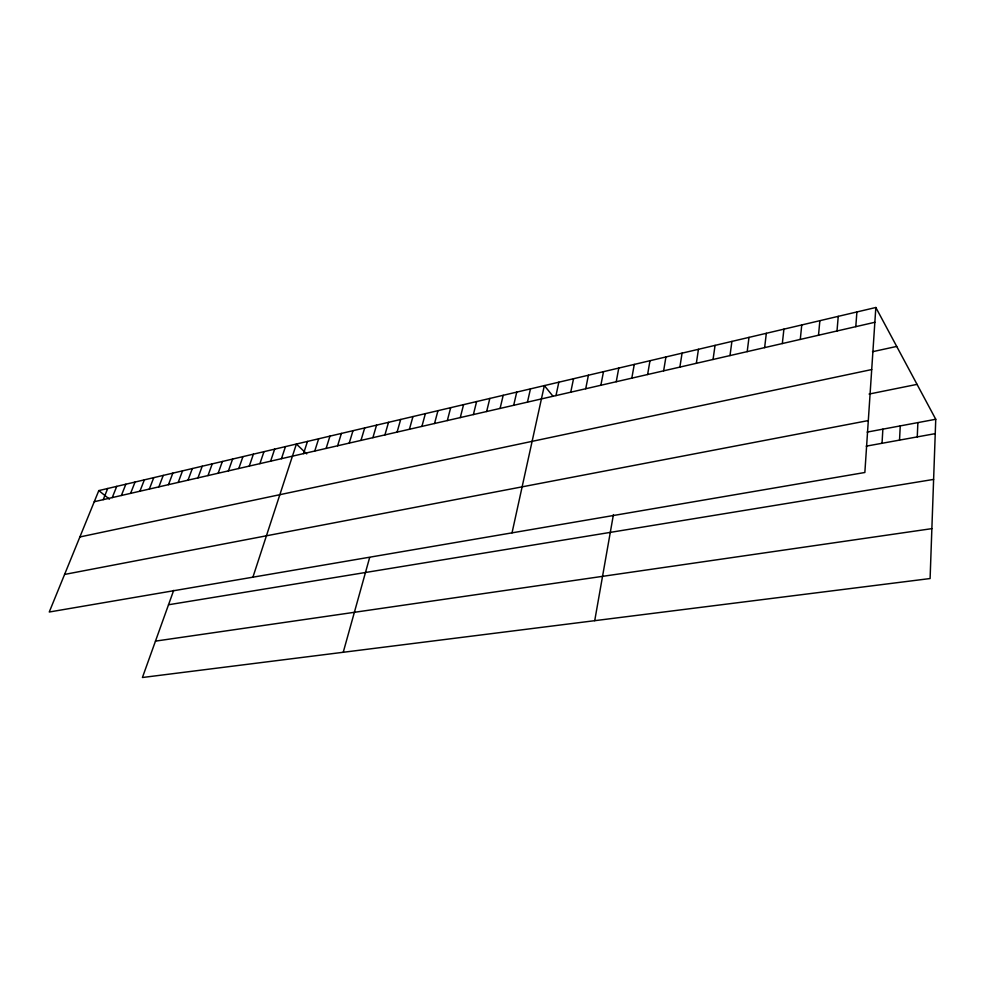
<?xml version="1.0" encoding="UTF-8"?>
<svg xmlns="http://www.w3.org/2000/svg" width="985" height="985" viewBox="0 0 985 985"><rect width="100%" height="100%" fill="white"/><g stroke="black" fill="none" stroke-linecap="round" stroke-linejoin="round"><path stroke-width="1.48" d="M875.837 307.492L864.855 472.492L49.25 612.017L98.808 490.592L875.837 307.492L935.75 419.265L930.099 578.54L142.419 677.508L173.68 590.372M917.257 436.897L917.885 422.602M899.527 440.11L900.253 425.902M882.031 443.287L882.868 429.152M855.793 326.663L856.901 311.95M837.004 330.985L838.247 316.345M818.51 335.232L819.865 320.679M800.288 339.431L801.753 324.952M782.324 343.556L783.912 329.15M764.631 347.619L766.33 333.299M747.196 351.633L748.994 337.387M729.996 355.585L731.904 341.413M713.054 359.476L715.061 345.378M696.346 363.317L698.451 349.293M679.872 367.11L682.076 353.147M663.631 370.84L665.922 356.964M647.613 374.522L649.989 360.707M594.718 620.685L613.433 514.589M631.816 378.154L634.278 364.413M616.241 381.737L618.777 368.07M600.862 385.27L603.497 371.665M585.706 388.755L588.402 375.223M570.746 392.19L573.529 378.733M555.983 395.588L558.84 382.192M512.028 532.848L544.348 385.603L552.868 396.081M527.467 402.139L530.459 388.878M513.69 405.303L516.743 392.116M500.084 408.443L503.2 395.305M486.639 411.521L489.828 398.457M473.379 414.574L476.617 401.56M460.266 417.591L463.578 404.638M447.325 420.558L450.687 407.679M434.545 423.501L437.956 410.671M421.912 426.406L425.372 413.638M409.428 429.275L412.949 416.569M343.236 652.279L369.609 557.67M397.103 432.107L400.673 419.462M384.913 434.914L388.533 422.319M372.884 437.672L376.553 425.151M360.978 440.406L364.696 427.933M349.232 443.115L352.987 430.704M337.609 445.786L341.401 433.425M326.121 448.421L329.963 436.121M314.757 451.031L318.647 438.793M303.54 453.617L307.468 441.428M252.911 577.173L296.399 444.026L306.717 453.9M281.464 458.69L285.465 446.611M270.616 461.189L274.655 449.16M259.892 463.652L263.968 451.672M249.279 466.09L253.391 454.171M238.789 468.503L242.938 456.634M228.409 470.892L232.595 459.072M218.153 473.243L222.364 461.485M207.995 475.583L212.243 463.861M197.96 477.885L202.221 466.225M188.024 480.175L192.321 468.552M178.199 482.428L182.52 470.867M168.472 484.669L172.831 473.157M158.856 486.873L163.239 475.41M149.338 489.065L153.746 477.651M139.919 491.232L144.352 479.867M130.599 493.374L135.043 482.059M121.377 495.492L125.846 484.226M112.241 497.597L116.747 486.368M103.203 499.666L107.722 488.486M94.264 501.722L874.852 322.28M872.501 351.719L896.707 346.425M79.883 536.96L871.7 369.56M869.078 394.062L917.047 384.372M64.579 574.44L868.314 420.57M867.145 432.095L935.75 419.265M866.209 446.156L935.245 433.634M168.509 604.765L933.62 479.412M155.47 641.124L931.872 528.637M98.808 490.592L109.446 499.149"/></g></svg>
